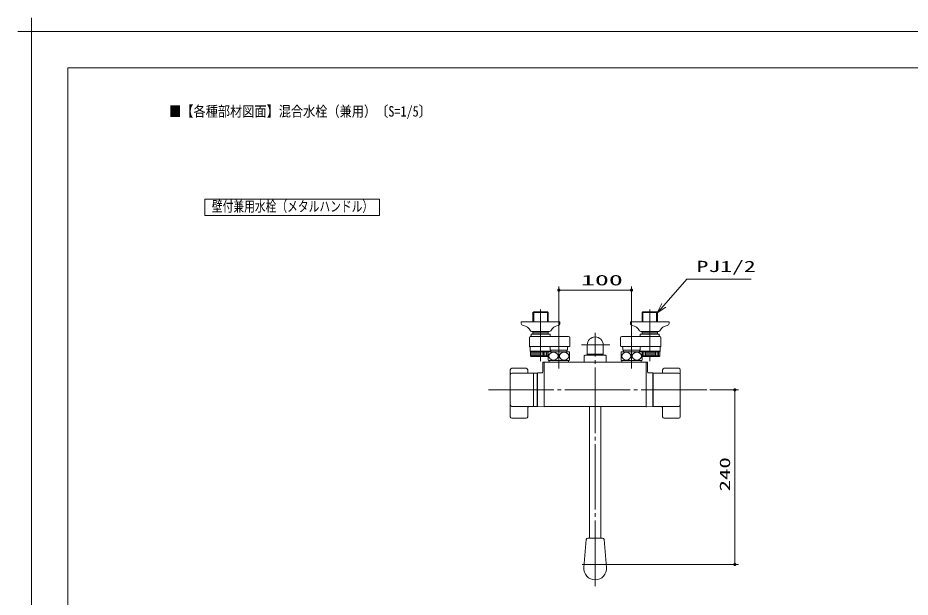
# Model space of a CAD drawing. Units: millimetres on the paper, with parts at other scales. Extents: x -305 to 305, y -152 to 152.
# Drawn here: x -304.8 to -59.6, y -6.8 to 152.3 of the extents above; entities that cross this region are included whole.
import ezdxf
from ezdxf.enums import TextEntityAlignment as Align

# ---------------------------------------------------------------- set-up
doc = ezdxf.new("R2010")
doc.units = ezdxf.units.MM
doc.linetypes.add('LONG_CHAIN', pattern=[21, 18, -1, 1, -1])
doc.layers.add('0-0_PV', color=7, linetype='Continuous')
for name, color, linetype, lineweight in [('0-1_RV', 7, 'Continuous', 9), ('0-2_0', 7, 'Continuous', 9), ('0-3_1図面枠', 7, 'Continuous', 9), ('0-4_図面枠', 3, 'Continuous', 9), ('0-5_DEFPOINTS', 7, 'Continuous', 9)]:
    doc.layers.add(name, color=color, linetype=linetype, lineweight=lineweight)
doc.styles.add('ＭＳ ゴシック', font='')
doc.styles.get('ＭＳ ゴシック').set_extended_font_data('MS Gothic')

# ---------------------------------------------------------------- blocks, each defined once
blk = doc.blocks.new('_DOTSMALL')
at = {"layer": '0-2_0'}
for p, q in [((0.0746, 0.1), (-0.0746, 0.1)), ((0.1223, -0.0248), (-0.1223, -0.0248))]:
    blk.add_line(p, q, dxfattribs=at)
for points in [[(0.125, 0), (0.124, 0.0157), (0.1211, 0.0311), (0.1162, 0.046), (0.1095, 0.0602), (0.1011, 0.0735), (0.0911, 0.0856), (0.0797, 0.0963), (0.067, 0.1055), (0.0532, 0.1131), (0.0386, 0.1189), (0.0234, 0.1228), (0.0078, 0.1248), (-0.0078, 0.1248), (-0.0234, 0.1228), (-0.0386, 0.1189), (-0.0532, 0.1131), (-0.067, 0.1055), (-0.0797, 0.0963), (-0.0911, 0.0856), (-0.1011, 0.0735), (-0.1095, 0.0602), (-0.1162, 0.046), (-0.1211, 0.0311), (-0.124, 0.0157), (-0.125, 0), (0, 0)], [(-0.125, 0), (-0.124, -0.0157), (-0.1211, -0.0311), (-0.1162, -0.046), (-0.1095, -0.0602), (-0.1011, -0.0735), (-0.0911, -0.0856), (-0.0797, -0.0963), (-0.067, -0.1055), (-0.0532, -0.1131), (-0.0386, -0.1189), (-0.0234, -0.1228), (-0.0078, -0.1248), (0.0078, -0.1248), (0.0234, -0.1228), (0.0386, -0.1189), (0.0532, -0.1131), (0.067, -0.1055), (0.0797, -0.0963), (0.0911, -0.0856), (0.1011, -0.0735), (0.1095, -0.0602), (0.1162, -0.046), (0.1211, -0.0311), (0.124, -0.0157), (0.125, 0), (0, 0)]]:
    blk.add_lwpolyline(points, close=True, dxfattribs=at)
blk = doc.blocks.new('グループ-6')
at = {"layer": '0-3_1図面枠'}
for p, q in [((-4200, 2895), (-4200, 3045)), ((-4275, 2970), (-4125, 2970))]:
    blk.add_line(p, q, dxfattribs=at)
blk = doc.blocks.new('_OPEN30')
at = {"layer": '0-2_0'}
blk.add_line((0, 0), (-1, 0), dxfattribs=at)
blk.add_lwpolyline([(-1, 0.2679), (0, 0), (-1, -0.2679)], dxfattribs=at)

msp = doc.modelspace()

# ---------------------------------------------------------------- linework, layer by layer
at = {"layer": '0-1_RV'}
for p, q in [((-253.369, 102.474), (-253.369, 97.978)), ((-253.369, 102.474), (-205.369, 102.474)), ((-205.369, 102.474), (-205.369, 97.978)), ((-253.369, 97.978), (-205.369, 97.978)), ((-156.113, 66.501), (-156.113, 78.466)), ((-136.113, 66.501), (-136.113, 78.466)), ((-156.113, 77.466), (-136.113, 77.466)), ((-163.209, 71.35), (-163.009, 71.55)), ((-163.209, 68.75), (-163.209, 71.35)), ((-159.018, 71.35), (-163.209, 71.35)), ((-163.009, 71.55), (-159.218, 71.55)), ((-163.009, 71.55), (-159.218, 71.55)), ((-162.976, 68.75), (-162.976, 71.55)), ((-159.25, 68.75), (-159.25, 71.55)), ((-159.018, 71.35), (-159.218, 71.55)), ((-159.018, 68.75), (-159.018, 71.35)), ((-133.209, 71.35), (-133.009, 71.55)), ((-133.209, 68.75), (-133.209, 71.35)), ((-129.018, 71.35), (-133.209, 71.35)), ((-133.009, 71.55), (-129.218, 71.55)), ((-133.009, 71.55), (-129.218, 71.55)), ((-132.976, 68.75), (-132.976, 71.55)), ((-129.25, 68.75), (-129.25, 71.55)), ((-129.018, 71.35), (-129.218, 71.55)), ((-129.018, 68.75), (-129.018, 71.35)), ((-166.413, 68.75), (-155.813, 68.75)), ((-166.413, 68.75), (-166.413, 68.35)), ((-155.813, 68.75), (-155.813, 68.35)), ((-136.413, 68.75), (-136.413, 68.35)), ((-125.813, 68.75), (-136.413, 68.75)), ((-125.813, 68.75), (-125.813, 68.35)), ((-164.163, 64.369), (-164.163, 62.096)), ((-153.463, 64.75), (-163.885, 64.75)), ((-163.713, 64.95), (-163.713, 65.35)), ((-163.713, 65.35), (-158.513, 65.35)), ((-163.593, 66.15), (-158.633, 66.15)), ((-163.209, 66.15), (-163.209, 65.35)), ((-159.018, 65.75), (-163.209, 65.75)), ((-159.018, 66.15), (-159.018, 65.35)), ((-158.513, 64.95), (-158.513, 65.35)), ((-153.063, 62.15), (-153.063, 64.35)), ((-139.163, 62.15), (-139.163, 64.35)), ((-138.763, 64.75), (-128.341, 64.75)), ((-128.513, 65.35), (-133.713, 65.35)), ((-133.713, 64.95), (-133.713, 65.35)), ((-128.633, 66.15), (-133.593, 66.15)), ((-133.209, 66.15), (-133.209, 65.35)), ((-133.209, 65.75), (-129.018, 65.75)), ((-129.018, 66.15), (-129.018, 65.35)), ((-128.513, 64.95), (-128.513, 65.35)), ((-128.063, 64.369), (-128.063, 62.096)), ((-153.263, 61.95), (-164.1, 61.95)), ((-163.963, 61.45), (-163.963, 61.75)), ((-163.963, 61.75), (-163.963, 60.75)), ((-158.513, 61.75), (-158.513, 60.95)), ((-153.713, 61.75), (-153.713, 60.95)), ((-153.513, 61.95), (-153.263, 61.95)), ((-148.308, 59.91), (-148.308, 62.41)), ((-143.908, 59.91), (-143.908, 62.41)), ((-138.963, 61.95), (-128.127, 61.95)), ((-138.713, 61.95), (-138.963, 61.95)), ((-138.513, 61.75), (-138.513, 60.95)), ((-133.713, 61.75), (-133.713, 60.95)), ((-128.263, 61.45), (-128.263, 61.75)), ((-128.263, 61.75), (-128.263, 60.75)), ((-158.263, 60.75), (-163.963, 60.75)), ((-163.863, 60.65), (-163.963, 60.75)), ((-163.813, 60.65), (-163.913, 60.55)), ((-158.313, 60.55), (-163.913, 60.55)), ((-163.913, 60.55), (-163.913, 59.45)), ((-159.013, 59.45), (-163.913, 59.45)), ((-163.713, 59.25), (-163.913, 59.45)), ((-158.363, 60.65), (-163.863, 60.65)), ((-159.013, 59.25), (-163.713, 59.25)), ((-163.513, 59.45), (-163.513, 60.55)), ((-163.113, 59.45), (-163.113, 60.55)), ((-162.713, 59.45), (-162.713, 60.55)), ((-162.313, 59.45), (-162.313, 60.55)), ((-161.913, 59.45), (-161.913, 60.55)), ((-161.513, 59.45), (-161.513, 60.55)), ((-160.713, 59.45), (-160.713, 60.55)), ((-160.313, 59.45), (-160.313, 60.55)), ((-159.913, 59.45), (-159.913, 60.55)), ((-159.513, 59.45), (-159.513, 60.55)), ((-159.113, 59.45), (-159.113, 60.55)), ((-159.013, 58.277), (-159.013, 60.426)), ((-153.313, 60.551), (-158.913, 60.551)), ((-158.513, 60.95), (-153.713, 60.95)), ((-158.413, 60.65), (-158.313, 60.55)), ((-158.363, 60.65), (-158.263, 60.75)), ((-158.313, 60.95), (-158.313, 60.551)), ((-153.913, 60.95), (-153.913, 60.551)), ((-153.213, 60.426), (-153.213, 58.277)), ((-149.113, 59.41), (-149.113, 57.91)), ((-148.913, 59.61), (-143.313, 59.61)), ((-143.908, 59.91), (-148.308, 59.91)), ((-148.278, 59.61), (-148.278, 59.91)), ((-143.938, 59.61), (-143.938, 59.91)), ((-143.113, 59.41), (-143.113, 57.91)), ((-139.013, 60.426), (-139.013, 58.277)), ((-133.313, 60.551), (-138.913, 60.551)), ((-138.513, 60.95), (-133.713, 60.95)), ((-138.313, 60.95), (-138.313, 60.551)), ((-133.963, 60.75), (-128.263, 60.75)), ((-133.863, 60.65), (-133.963, 60.75)), ((-133.913, 60.95), (-133.913, 60.551)), ((-133.813, 60.65), (-133.913, 60.55)), ((-133.913, 60.55), (-128.313, 60.55)), ((-133.863, 60.65), (-128.363, 60.65)), ((-133.213, 58.277), (-133.213, 60.426)), ((-133.213, 59.45), (-128.313, 59.45)), ((-133.213, 59.25), (-128.513, 59.25)), ((-133.113, 59.45), (-133.113, 60.55)), ((-132.713, 59.45), (-132.713, 60.55)), ((-132.313, 59.45), (-132.313, 60.55)), ((-131.913, 59.45), (-131.913, 60.55)), ((-131.513, 59.45), (-131.513, 60.55)), ((-130.713, 59.45), (-130.713, 60.55)), ((-130.313, 59.45), (-130.313, 60.55)), ((-129.913, 59.45), (-129.913, 60.55)), ((-129.513, 59.45), (-129.513, 60.55)), ((-129.113, 59.45), (-129.113, 60.55)), ((-128.713, 59.45), (-128.713, 60.55)), ((-128.513, 59.25), (-128.313, 59.45)), ((-128.413, 60.65), (-128.313, 60.55)), ((-128.363, 60.65), (-128.263, 60.75)), ((-128.313, 60.55), (-128.313, 59.45)), ((-160.513, 54.997), (-160.513, 57.61)), ((-160.413, 57.71), (-160.173, 57.71)), ((-160.113, 57.65), (-160.113, 45.453)), ((-160.013, 57.71), (-132.213, 57.71)), ((-158.913, 58.151), (-153.313, 58.151)), ((-158.757, 57.71), (-158.757, 58.151)), ((-153.469, 57.71), (-153.469, 58.151)), ((-133.313, 58.151), (-138.913, 58.151)), ((-138.757, 57.71), (-138.757, 58.151)), ((-133.469, 57.71), (-133.469, 58.151)), ((-132.113, 45.453), (-132.113, 57.65)), ((-131.813, 57.71), (-132.053, 57.71)), ((-131.713, 54.997), (-131.713, 57.61)), ((-169.453, 55.61), (-169.453, 42.71)), ((-169.053, 56.01), (-165.053, 56.01)), ((-163.193, 54.66), (-169.053, 54.66)), ((-164.653, 55.61), (-164.653, 55.064)), ((-163.093, 54.56), (-163.093, 45.66)), ((-163.053, 54.6), (-163.053, 45.62)), ((-162.113, 54.66), (-162.993, 54.66)), ((-162.053, 45.62), (-162.053, 54.6)), ((-161.953, 54.635), (-161.953, 45.584)), ((-161.859, 54.735), (-160.702, 54.798)), ((-130.368, 54.735), (-131.524, 54.798)), ((-130.273, 54.635), (-130.273, 45.584)), ((-130.173, 54.56), (-130.173, 45.66)), ((-130.073, 54.66), (-123.173, 54.66)), ((-127.573, 55.61), (-127.573, 55.064)), ((-123.173, 56.01), (-127.173, 56.01)), ((-122.773, 55.61), (-122.773, 42.71)), ((-114.583, 50.11), (-106.722, 50.11)), ((-107.722, 50.11), (-107.722, 2.11)), ((-163.193, 45.56), (-169.053, 45.56)), ((-164.653, 44.973), (-164.653, 42.71)), ((-162.113, 45.56), (-162.993, 45.56)), ((-161.859, 45.485), (-160.177, 45.393)), ((-160.113, 45.49), (-132.113, 45.49)), ((-147.693, 9.372), (-147.693, 45.49)), ((-144.533, 9.372), (-144.533, 45.49)), ((-130.368, 45.485), (-132.05, 45.393)), ((-130.073, 45.56), (-123.173, 45.56)), ((-127.573, 44.973), (-127.573, 42.71)), ((-165.053, 42.31), (-169.053, 42.31)), ((-127.173, 42.31), (-123.173, 42.31)), ((-149.203, 1.267), (-148.558, 9.005)), ((-148.16, 9.372), (-144.067, 9.372)), ((-143.024, 1.267), (-143.668, 9.005)), ((-142.081, 2.11), (-106.722, 2.11))]:
    msp.add_line(p, q, dxfattribs=at)
at = {"layer": '0-1_RV', "linetype": 'LONG_CHAIN'}
for p, q in [((-161.113, 57.976), (-161.113, 72.131)), ((-131.113, 57.976), (-131.113, 72.131)), ((-156.113, 55.929), (-156.113, 66.501)), ((-136.113, 55.929), (-136.113, 66.501)), ((-146.113, -3.797), (-146.113, 65.764)), ((-142.09, 62.41), (-149.866, 62.41)), ((-175.475, 50.11), (-114.583, 50.11)), ((-142.081, 2.11), (-149.728, 2.11))]:
    msp.add_line(p, q, dxfattribs=at)
at = {"layer": '0-1_RV'}
msp.add_lwpolyline([(-103.248, 80.467), (-120.95, 80.467), (-127.23, 73.29)], dxfattribs=at)
for centre, radius, start, end in [((-165.813, 68.35), 0.6, 180, 260.634), ((-166.367, 64.995), 2.8, 28.641, 80.634), ((-163.593, 66.51), 0.36, 208.641, 270), ((-163.593, 66.51), 0.36, 208.641, 270), ((-158.633, 66.51), 0.36, 270, 331.359), ((-158.633, 66.51), 0.36, 270, 331.359), ((-155.86, 64.995), 2.8, 99.366, 151.359), ((-156.413, 68.35), 0.6, 279.367, 0), ((-135.813, 68.35), 0.6, 180, 260.633), ((-136.367, 64.995), 2.8, 28.641, 80.634), ((-133.593, 66.51), 0.36, 208.641, 270), ((-133.593, 66.51), 0.36, 208.641, 270), ((-128.633, 66.51), 0.36, 270, 331.359), ((-128.633, 66.51), 0.36, 270, 331.359), ((-125.86, 64.995), 2.8, 99.366, 151.359), ((-126.413, 68.35), 0.6, 279.366, 0), ((-163.763, 64.369), 0.4, 104.478, 180), ((-163.913, 64.95), 0.2, 284.478, 0), ((-158.313, 64.95), 0.2, 180, 255.522), ((-153.463, 64.35), 0.4, 0, 90), ((-146.108, 62.41), 2.2, 0, 180), ((-138.763, 64.35), 0.4, 90, 180), ((-133.913, 64.95), 0.2, 284.478, 0), ((-128.313, 64.95), 0.2, 180, 255.522), ((-128.463, 64.369), 0.4, 0, 75.522), ((-163.963, 62.096), 0.2, 180, 240), ((-164.163, 61.75), 0.2, 0, 60), ((-158.713, 61.75), 0.2, 0, 90), ((-153.513, 61.75), 0.2, 90, 180), ((-153.513, 61.75), 0.2, 90, 180), ((-153.263, 62.15), 0.2, 270, 0), ((-138.963, 62.15), 0.2, 180, 270), ((-138.713, 61.75), 0.2, 0, 90), ((-138.713, 61.75), 0.2, 0, 90), ((-133.513, 61.75), 0.2, 90, 180), ((-128.063, 61.75), 0.2, 120, 180), ((-128.263, 62.096), 0.2, 300, 0), ((-157.538, 59.351), 1.825, 138.888, 143.9223), ((-154.688, 59.351), 1.825, 36.0777, 41.112), ((-148.913, 59.41), 0.2, 90, 180), ((-143.313, 59.41), 0.2, 0, 90), ((-137.538, 59.351), 1.825, 138.888, 143.9223), ((-134.688, 59.351), 1.825, 36.0777, 41.112), ((-160.413, 57.61), 0.1, 90, 180), ((-160.173, 57.65), 0.06, 0, 90), ((-160.013, 57.61), 0.1, 90, 180), ((-157.538, 59.351), 1.825, 216.0777, 221.112), ((-154.688, 59.351), 1.825, 318.887, 323.9223), ((-149.313, 57.91), 0.2, 270, 0), ((-142.913, 57.91), 0.2, 180, 270), ((-137.538, 59.351), 1.825, 216.0777, 221.113), ((-134.688, 59.351), 1.825, 318.888, 323.9223), ((-132.213, 57.61), 0.1, 0, 90), ((-132.053, 57.65), 0.06, 90, 180), ((-131.813, 57.61), 0.1, 0, 90), ((-169.053, 55.61), 0.4, 90, 180), ((-169.053, 54.26), 0.4, 90, 180), ((-165.053, 55.61), 0.4, 0, 90), ((-163.653, 55.064), 1, 180, 203.81568), ((-163.193, 54.56), 0.1, 0, 90), ((-162.993, 54.6), 0.06, 90, 180), ((-162.113, 54.6), 0.06, 0, 90), ((-162.053, 54.41), 0.1, 270, 0), ((-161.853, 54.635), 0.1, 93.11084, 180), ((-160.713, 54.997), 0.2, 273.11084, 0), ((-131.513, 54.997), 0.2, 180, 266.88916), ((-130.373, 54.635), 0.1, 0, 86.88916), ((-130.173, 54.41), 0.1, 180, 270), ((-130.073, 54.56), 0.1, 90, 180), ((-128.573, 55.064), 1, 336.18432, 0), ((-127.173, 55.61), 0.4, 90, 180), ((-123.173, 55.61), 0.4, 0, 90), ((-123.173, 54.26), 0.4, 0, 90), ((-169.053, 45.96), 0.4, 180, 270), ((-163.653, 44.973), 1, 144.06975, 180), ((-163.193, 45.66), 0.1, 270, 0), ((-162.993, 45.62), 0.06, 180, 270), ((-162.113, 45.62), 0.06, 270, 0), ((-161.853, 45.584), 0.1, 180, 266.88916), ((-132.053, 45.453), 0.06, 180, 273.11084), ((-130.373, 45.584), 0.1, 273.11084, 0), ((-130.173, 45.81), 0.1, 90, 180), ((-130.073, 45.66), 0.1, 180, 270), ((-128.573, 44.973), 1, 0, 35.93025), ((-123.173, 45.96), 0.4, 270, 0), ((-169.053, 42.71), 0.4, 180, 270), ((-165.053, 42.71), 0.4, 270, 0), ((-127.173, 42.71), 0.4, 180, 270), ((-123.173, 42.71), 0.4, 270, 0), ((-148.16, 8.972), 0.4, 90, 175.23917), ((-144.067, 8.972), 0.4, 4.76083, 90), ((-146.113, 1.01), 3.1, 175.23899, 270), ((-146.113, 1.01), 3.1, 270, 4.761)]:
    msp.add_arc(centre, radius, start, end, dxfattribs=at)
for centre in [(-157.563, 59.351), (-154.663, 59.351), (-137.563, 59.351), (-134.663, 59.351)]:
    msp.add_ellipse(centre, major_axis=(-1.271, 0), ratio=0.845833, dxfattribs=at)
at = {"layer": '0-4_図面枠'}
msp.add_lwpolyline([(-291.017, -138.498), (108.983, -138.498), (108.983, 138.502), (-291.017, 138.502)], close=True, dxfattribs=at)
at = {"layer": '0-5_DEFPOINTS'}
for p in [(118.983, 148.502), (-301.017, -148.498)]:
    msp.add_line(p, (-301.017, 148.502), dxfattribs=at)

# ---------------------------------------------------------------- block references
at = {"layer": '0-1_RV'}
for name, p, xscale, yscale, rotation in [('_DOTSMALL', (-156.113, 77.466), 2.32, 2.32, 180), ('_OPEN30', (-129.054, 71.205), 2.77, 2.77, 228.81407), ('_DOTSMALL', (-107.722, 50.11), 2.32, 2.32, 90), ('_DOTSMALL', (-107.722, 2.11), 2.32, 2.32, 270)]:
    msp.add_blockref(name, p, dxfattribs=dict(at, xscale=xscale, yscale=yscale, rotation=rotation))
at = {"layer": '0-1_RV', "xscale": 2.32, "yscale": 2.32}
msp.add_blockref('_DOTSMALL', (-136.113, 77.466), dxfattribs=at)
at = {"layer": '0-3_1図面枠', "xscale": 0.05, "yscale": 0.05}
msp.add_blockref('グループ-6', (-91.017, 0.002), dxfattribs=at)
msp.add_blockref('グループ-6', (-91.017, 0.002), dxfattribs=at)

# ---------------------------------------------------------------- texts
at = {"layer": '0-0_PV', "style": 'ＭＳ ゴシック', "width": 0.85}
msp.add_text('■【各種部材図面】混合水栓（兼用）〔S=1/5〕', height=2.886, dxfattribs=at).set_placement((-263.186, 124.275), align=Align.BOTTOM_LEFT)
at = {"layer": '0-1_RV', "style": 'ＭＳ ゴシック'}
for s, height, width, p in [('壁付兼用水栓（メタルハンドル）', 2.889, 0.75, (-251.453, 98.171)), ('PJ1/2', 3.079, 1.55, (-118.248, 81.523)), ('100', 2.889, 1.95, (-150.013, 77.911))]:
    msp.add_text(s, height=height, dxfattribs=dict(at, width=width)).set_placement(p, align=Align.BOTTOM_LEFT)
at = {"layer": '0-1_RV', "style": 'ＭＳ ゴシック', "width": 1.6}
msp.add_text('240', height=2.886, rotation=90, dxfattribs=at).set_placement((-108.167, 22.172), align=Align.BOTTOM_LEFT)

doc.saveas('drawing.dxf')
